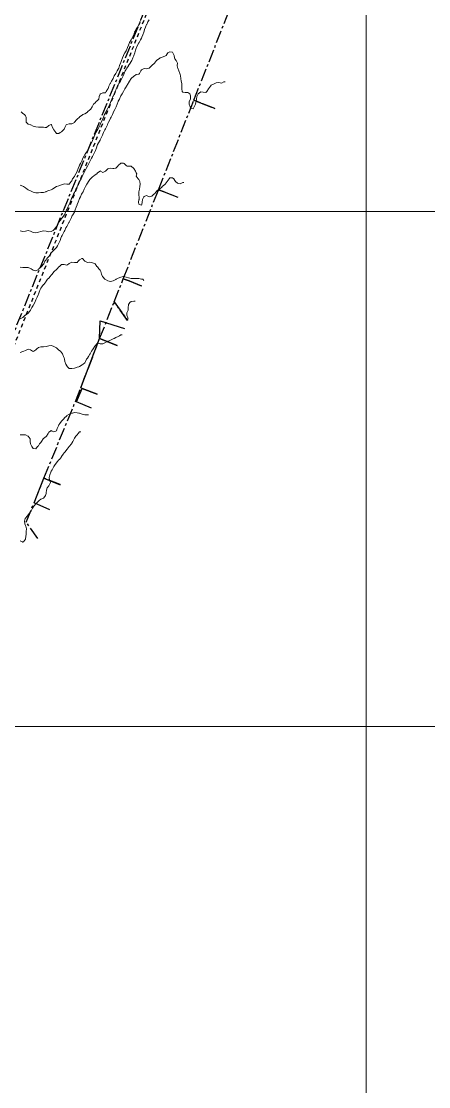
# Model space of a CAD drawing. Header units: centimetres. Extents: x 0 to 642158, y -847 to 649707.
# Drawn here: x 617699.9 to 617779, y 620517.4 to 620724.4 of the extents above; entities that cross this region are included whole.
import ezdxf

# ---------------------------------------------------------------- set-up
doc = ezdxf.new("R2010")
doc.units = ezdxf.units.CM
doc.header["$MEASUREMENT"] = 0
doc.linetypes.add('CENTERX2', pattern=[4, 2.5, -0.5, 0.5, -0.5])
doc.linetypes.add('JIS_02_0.7', pattern=[1.35, 0.75, -0.6])
for name, color, linetype, lineweight in [('MEV_grille', 254, 'Continuous', 9), ('WAL_parcellaire agricole', 7, 'JIS_02_0.7', 25), ('WAL_topographie 0.5', 253, 'Continuous', 20)]:
    doc.layers.add(name, color=color, linetype=linetype, lineweight=lineweight)
doc.layers.add('SPW_batiments', color=7, linetype='Continuous')
doc.layers.add('SPW_parcellaire cadastral', color=7, linetype='CENTERX2', lineweight=25, true_color=0xff0542)

# ---------------------------------------------------------------- blocks, each defined once
blk = doc.blocks.new('*U114')
at = {"layer": 'MEV_grille', "transparency": 33554687}
blk.add_lwpolyline([(-1338.46, 0), (1338.46, 0)], dxfattribs=at)
blk = doc.blocks.new('*U115')
at = {"layer": 'MEV_grille', "color": 0, "linetype": 'ByBlock', "lineweight": -2, "transparency": 16777216}
for p in [(0, -1700), (0, -1800)]:
    blk.add_blockref('*U114', p, dxfattribs=at)
blk = doc.blocks.new('*U112')
at = {"layer": 'MEV_grille', "transparency": 33554687}
blk.add_lwpolyline([(0, 1825.48), (0, -1825.48)], dxfattribs=at)
blk = doc.blocks.new('*U113')
at = {"layer": 'MEV_grille', "color": 0, "linetype": 'ByBlock', "lineweight": -2, "transparency": 16777216}
blk.add_blockref('*U112', (2400, 0), dxfattribs=at)

msp = doc.modelspace()

# ---------------------------------------------------------------- linework, layer by layer
at = {"layer": 'SPW_batiments'}
for points in [[(617718.56, 620661.35), (617715.14, 620662.71), (617715.23, 620666.17)], [(617715.23, 620666.17), (617719.93, 620664.68)], [(617714.68, 620651.9), (617711.75, 620653.02), (617711.46, 620653.13), (617715.14, 620662.71), (617718.56, 620661.35)], [(617713.57, 620649.22), (617710.64, 620650.43), (617711.75, 620653.02), (617714.68, 620651.9)], [(617705.46, 620629.47), (617702.41, 620630.83), (617704.33, 620635.63), (617707.45, 620634.31)]]:
    msp.add_lwpolyline(points, dxfattribs=at)
at = {"layer": 'SPW_parcellaire cadastral'}
for points in [[(617770.64, 620841.83), (617690.47, 620644.17), (617609.56, 620765.11), (617770.64, 620841.83)], [(617737.51, 620707.44), (617734.53, 620708.61), (617733.42, 620709.05), (617740.28, 620726.45)], [(617730.4, 620690.14), (617727.67, 620691.21), (617726.56, 620691.65), (617733.42, 620709.05), (617734.53, 620708.61), (617737.51, 620707.44)], [(617719.73, 620674.35), (617726.56, 620691.65), (617727.67, 620691.21), (617730.4, 620690.14)], [(617720.56, 620666.21), (617717.96, 620669.85), (617719.73, 620674.35)], [(617719.73, 620674.35), (617720.85, 620673.91), (617723.32, 620672.93)], [(617723.32, 620672.93), (617720.85, 620673.91), (617719.73, 620674.35)], [(617707.48, 620634.38), (617704.33, 620635.63), (617710.45, 620650.51), (617711.46, 620653.13), (617715.14, 620662.71), (617717.96, 620669.85), (617720.56, 620666.21)], [(617703.15, 620623.87), (617700.9, 620627.03), (617702.41, 620630.83), (617704.33, 620635.63), (617707.48, 620634.38)]]:
    msp.add_lwpolyline(points, dxfattribs=at)
at = {"layer": 'WAL_parcellaire agricole'}
msp.add_lwpolyline([(617772.18, 620842.38), (617757.77, 620807.58), (617745.68, 620779.68), (617692.31, 620645.85), (617690.29, 620646.27), (617686.49, 620651.67), (617641.55, 620719.63), (617630.55, 620736.63), (617613.16, 620764.69), (617767.87, 620840.98), (617772.18, 620842.38)], dxfattribs=at)
at = {"layer": 'WAL_topographie 0.5'}
for points in [[(617699.75, 620692.53), (617700.25, 620692.31), (617700.37, 620692.25), (617700.75, 620691.99), (617701.07, 620691.75), (617701.25, 620691.65), (617701.75, 620691.44), (617702.1, 620691.25), (617702.25, 620691.18), (617702.75, 620691.04), (617703.25, 620691.04), (617703.75, 620691.07), (617704.25, 620691.11), (617704.7, 620691.25), (617704.75, 620691.27), (617705.25, 620691.46), (617705.75, 620691.64), (617705.97, 620691.75), (617706.25, 620691.92), (617706.75, 620692.24), (617706.79, 620692.25), (617707.25, 620692.38), (617707.75, 620692.58), (617708.12, 620692.75), (617708.25, 620692.79), (617708.75, 620692.75), (617709.25, 620692.75), (617709.64, 620693.25), (617709.75, 620693.37), (617709.9, 620693.75), (617710.25, 620694.21), (617710.27, 620694.25), (617710.52, 620694.75), (617710.75, 620695.2), (617710.77, 620695.25), (617710.95, 620695.75), (617711.15, 620696.25), (617711.25, 620696.4), (617711.42, 620696.75), (617711.68, 620697.25), (617711.75, 620697.39), (617711.9, 620697.75), (617712.11, 620698.25), (617712.25, 620698.47), (617712.44, 620698.75), (617712.75, 620699.21), (617712.78, 620699.25), (617713.04, 620699.75), (617713.25, 620700.17), (617713.29, 620700.25), (617713.54, 620700.75), (617713.75, 620701.17), (617713.78, 620701.25), (617713.98, 620701.75), (617714.16, 620702.25), (617714.25, 620702.45), (617714.41, 620702.75), (617714.74, 620703.25), (617714.75, 620703.27), (617714.99, 620703.75), (617715.22, 620704.25), (617715.25, 620704.32), (617715.45, 620704.75), (617715.68, 620705.25), (617715.75, 620705.41), (617715.9, 620705.75), (617716.1, 620706.25), (617716.25, 620706.6), (617716.32, 620706.75), (617716.6, 620707.25), (617716.75, 620707.51), (617716.88, 620707.75), (617717.1, 620708.25), (617717.25, 620708.6), (617717.3, 620708.75), (617717.5, 620709.25), (617717.72, 620709.75), (617717.75, 620709.82), (617717.93, 620710.25), (617718.16, 620710.75), (617718.25, 620710.97), (617718.36, 620711.25), (617718.58, 620711.75), (617718.75, 620712.04), (617718.88, 620712.25), (617719.19, 620712.75), (617719.25, 620712.86), (617719.45, 620713.25), (617719.68, 620713.75), (617719.75, 620713.92), (617719.88, 620714.25), (617720.1, 620714.75), (617720.25, 620715), (617720.41, 620715.25), (617720.75, 620715.74), (617720.75, 620715.75), (617721.06, 620716.25), (617721.25, 620716.55), (617721.37, 620716.75), (617721.6, 620717.25), (617721.75, 620717.63), (617721.8, 620717.75), (617721.96, 620718.25), (617722.12, 620718.75), (617722.25, 620719.16), (617722.28, 620719.25), (617722.5, 620719.75), (617722.75, 620720.17), (617722.79, 620720.25), (617723.07, 620720.75), (617723.25, 620721.11), (617723.32, 620721.25), (617723.52, 620721.75), (617723.7, 620722.25), (617723.75, 620722.44), (617723.84, 620722.75), (617724.04, 620723.25), (617724.25, 620723.74), (617724.26, 620723.75), (617724.5, 620724.25), (617724.75, 620724.66)], [(617699.93, 620706.75), (617700.25, 620706.44), (617700.53, 620706.25), (617700.75, 620705.98), (617700.88, 620705.75), (617700.9, 620705.25), (617700.87, 620704.75), (617701.25, 620704.4), (617701.75, 620704.27), (617701.79, 620704.25), (617702.25, 620704.02), (617702.75, 620703.87), (617703.25, 620703.8), (617703.75, 620703.8), (617704.25, 620703.8), (617704.58, 620703.75), (617704.75, 620703.73), (617704.8, 620703.75), (617705.25, 620704.13), (617705.55, 620704.25), (617705.75, 620704.29), (617705.79, 620704.25), (617706.02, 620703.75), (617706.25, 620703.25), (617706.25, 620703.25), (617706.64, 620702.75), (617706.75, 620702.54), (617707.25, 620702.56), (617707.49, 620702.75), (617707.75, 620702.88), (617708.14, 620703.25), (617708.25, 620703.43), (617708.39, 620703.75), (617708.66, 620704.25), (617708.75, 620704.34), (617709.25, 620704.44), (617709.75, 620704.44), (617710.25, 620704.69), (617710.29, 620704.75), (617710.66, 620705.25), (617710.75, 620705.35), (617711.21, 620705.75), (617711.25, 620705.79), (617711.75, 620706.15), (617711.9, 620706.25), (617712.25, 620706.41), (617712.75, 620706.74), (617712.76, 620706.75), (617713.25, 620707.17), (617713.37, 620707.25), (617713.71, 620707.75), (617713.75, 620707.88), (617713.97, 620708.25), (617714.25, 620708.5), (617714.48, 620708.75), (617714.75, 620708.98), (617714.95, 620709.25), (617715.05, 620709.75), (617715.25, 620710.22), (617715.28, 620710.25), (617715.75, 620710.45), (617716.25, 620710.47), (617716.42, 620710.75), (617716.75, 620711.22), (617716.76, 620711.25), (617716.9, 620711.75), (617717.15, 620712.25), (617717.25, 620712.35), (617717.44, 620712.75), (617717.75, 620713.23), (617717.76, 620713.25), (617717.97, 620713.75), (617718.25, 620714.23), (617718.26, 620714.25), (617718.52, 620714.75), (617718.75, 620715.06), (617718.85, 620715.25), (617719, 620715.75), (617719.19, 620716.25), (617719.25, 620716.36), (617719.4, 620716.75), (617719.57, 620717.25), (617719.74, 620717.75), (617719.75, 620717.77), (617720.01, 620718.25), (617720.25, 620718.61), (617720.32, 620718.75), (617720.51, 620719.25), (617720.75, 620719.73), (617720.76, 620719.75), (617720.94, 620720.25), (617721.24, 620720.75), (617721.25, 620720.77), (617721.53, 620721.25), (617721.75, 620721.72), (617721.76, 620721.75), (617721.92, 620722.25), (617722.19, 620722.75), (617722.25, 620722.83), (617722.5, 620723.25), (617722.75, 620723.68), (617722.78, 620723.75), (617722.96, 620724.25), (617723.18, 620724.75)], [(617699.75, 620683.63), (617700.25, 620683.52), (617700.75, 620683.62), (617701.25, 620683.69), (617701.75, 620683.58), (617702.25, 620683.33), (617702.75, 620683.26), (617703.25, 620683.39), (617703.75, 620683.55), (617704.25, 620683.63), (617704.75, 620683.6), (617705.25, 620683.47), (617705.75, 620683.5), (617706.09, 620683.75), (617706.25, 620683.85), (617706.58, 620684.25), (617706.75, 620684.49), (617706.88, 620684.75), (617707.17, 620685.25), (617707.25, 620685.35), (617707.52, 620685.75), (617707.75, 620686.02), (617707.93, 620686.25), (617708.25, 620686.67), (617708.29, 620686.75), (617708.49, 620687.25), (617708.71, 620687.75), (617708.75, 620687.82), (617708.96, 620688.25), (617709.2, 620688.75), (617709.25, 620688.84), (617709.43, 620689.25), (617709.59, 620689.75), (617709.75, 620690.16), (617709.78, 620690.25), (617710.06, 620690.75), (617710.25, 620691.11), (617710.32, 620691.25), (617710.55, 620691.75), (617710.75, 620692.17), (617710.79, 620692.25), (617711.01, 620692.75), (617711.25, 620693.22), (617711.26, 620693.25), (617711.53, 620693.75), (617711.75, 620694.2), (617711.77, 620694.25), (617712, 620694.75), (617712.25, 620695.25), (617712.25, 620695.25), (617712.51, 620695.75), (617712.75, 620696.2), (617712.78, 620696.25), (617713.05, 620696.75), (617713.25, 620697.13), (617713.31, 620697.25), (617713.57, 620697.75), (617713.75, 620698.1), (617713.83, 620698.25), (617714.07, 620698.75), (617714.25, 620699.11), (617714.32, 620699.25), (617714.52, 620699.75), (617714.68, 620700.25), (617714.75, 620700.41), (617714.94, 620700.75), (617715.22, 620701.25), (617715.25, 620701.32), (617715.45, 620701.75), (617715.66, 620702.25), (617715.75, 620702.45), (617715.91, 620702.75), (617716.14, 620703.25), (617716.25, 620703.48), (617716.41, 620703.75), (617716.64, 620704.25), (617716.75, 620704.5), (617716.88, 620704.75), (617717.13, 620705.25), (617717.25, 620705.53), (617717.37, 620705.75), (617717.6, 620706.25), (617717.75, 620706.59), (617717.84, 620706.75), (617718.1, 620707.25), (617718.25, 620707.64), (617718.31, 620707.75), (617718.53, 620708.25), (617718.72, 620708.75), (617718.75, 620708.82), (617718.99, 620709.25), (617719.21, 620709.75), (617719.25, 620709.86), (617719.49, 620710.25), (617719.75, 620710.7), (617719.78, 620710.75), (617720.05, 620711.25), (617720.25, 620711.61), (617720.35, 620711.75), (617720.67, 620712.25), (617720.75, 620712.43), (617720.95, 620712.75), (617721.24, 620713.25), (617721.25, 620713.27), (617721.75, 620713.7), (617721.87, 620713.75), (617722.25, 620714.01), (617722.75, 620714.11), (617722.88, 620714.25), (617723.15, 620714.75), (617723.25, 620714.93), (617723.75, 620715.2), (617724.25, 620715.14), (617724.75, 620715.25), (617724.75, 620715.25), (617725.23, 620715.75), (617725.25, 620715.78), (617725.75, 620716.22), (617725.79, 620716.25), (617726.17, 620716.75), (617726.25, 620716.83), (617726.75, 620717.16), (617726.9, 620717.25), (617727.25, 620717.41), (617727.75, 620717.56), (617728.06, 620717.75), (617728.25, 620718.06), (617728.37, 620718.25), (617728.75, 620718.44), (617729.25, 620718.35), (617729.36, 620718.25), (617729.62, 620717.75), (617729.66, 620717.25), (617729.75, 620717.07), (617729.96, 620716.75), (617730.23, 620716.25), (617730.16, 620715.75), (617730.25, 620715.36), (617730.28, 620715.25), (617730.53, 620714.75), (617730.68, 620714.25), (617730.75, 620714.02), (617730.81, 620713.75), (617730.91, 620713.25), (617730.97, 620712.75), (617731.05, 620712.25), (617731.08, 620711.75), (617731.05, 620711.25), (617731.14, 620710.75), (617731.25, 620710.61), (617731.75, 620710.5), (617732.25, 620710.52), (617732.63, 620710.25), (617732.75, 620709.9), (617732.79, 620709.75), (617732.75, 620709.38), (617732.74, 620709.25), (617732.51, 620708.75), (617732.51, 620708.25), (617732.7, 620707.75), (617732.75, 620707.5), (617733.25, 620707.34), (617733.49, 620707.75), (617733.72, 620708.25), (617733.75, 620708.32), (617733.84, 620708.75), (617733.9, 620709.25), (617733.98, 620709.75), (617734.24, 620710.25), (617734.25, 620710.27), (617734.75, 620710.63), (617735.25, 620710.57), (617735.75, 620710.52), (617735.94, 620710.75), (617736.24, 620711.25), (617736.25, 620711.27), (617736.61, 620711.75), (617736.75, 620711.94), (617737.25, 620712.16), (617737.46, 620712.25), (617737.75, 620712.4), (617738.25, 620712.48), (617738.75, 620712.34), (617739.25, 620712.63), (617739.5, 620712.63)], [(617699.75, 620676.59), (617700.25, 620676.54), (617700.75, 620676.54), (617701.25, 620676.51), (617701.75, 620676.31), (617701.86, 620676.25), (617702.25, 620676.04), (617702.75, 620675.89), (617703.25, 620676.13), (617703.36, 620676.25), (617703.75, 620676.59), (617703.89, 620676.75), (617704.25, 620677.2), (617704.28, 620677.25), (617704.53, 620677.75), (617704.75, 620678.05), (617704.91, 620678.25), (617705.25, 620678.66), (617705.33, 620678.75), (617705.65, 620679.25), (617705.75, 620679.39), (617706.1, 620679.75), (617706.25, 620679.88), (617706.6, 620680.25), (617706.75, 620680.44), (617706.94, 620680.75), (617707.24, 620681.25), (617707.25, 620681.26), (617707.45, 620681.75), (617707.62, 620682.25), (617707.75, 620682.53), (617707.85, 620682.75), (617708.11, 620683.25), (617708.25, 620683.52), (617708.36, 620683.75), (617708.59, 620684.25), (617708.75, 620684.51), (617708.9, 620684.75), (617709.19, 620685.25), (617709.25, 620685.37), (617709.45, 620685.75), (617709.65, 620686.25), (617709.75, 620686.49), (617709.92, 620686.75), (617710.24, 620687.25), (617710.25, 620687.27), (617710.4, 620687.75), (617710.57, 620688.25), (617710.75, 620688.71), (617710.77, 620688.75), (617710.98, 620689.25), (617711.17, 620689.75), (617711.25, 620689.96), (617711.4, 620690.25), (617711.63, 620690.75), (617711.75, 620690.98), (617711.92, 620691.25), (617712.15, 620691.75), (617712.25, 620692.01), (617712.39, 620692.25), (617712.66, 620692.75), (617712.75, 620692.93), (617712.97, 620693.25), (617713.25, 620693.63), (617713.37, 620693.75), (617713.75, 620694.13), (617713.93, 620694.25), (617714.25, 620694.55), (617714.57, 620694.75), (617714.75, 620694.92), (617715.23, 620695.25), (617715.25, 620695.28), (617715.29, 620695.25), (617715.75, 620695), (617716.25, 620695.25), (617716.25, 620695.25), (617716.75, 620695.72), (617716.89, 620695.75), (617717.25, 620695.86), (617717.67, 620695.75), (617717.75, 620695.74), (617717.88, 620695.75), (617718.25, 620695.82), (617718.65, 620696.25), (617718.75, 620696.37), (617719.19, 620696.75), (617719.25, 620696.79), (617719.75, 620696.82), (617719.88, 620696.75), (617720.25, 620696.34), (617720.45, 620696.25), (617720.75, 620696.2), (617721.25, 620696.23), (617721.75, 620695.78), (617721.77, 620695.75), (617722.11, 620695.25), (617722.25, 620694.95), (617722.32, 620694.75), (617722.25, 620694.25), (617722.63, 620693.75), (617722.75, 620693.64), (617722.95, 620693.25), (617722.98, 620692.75), (617722.96, 620692.25), (617722.86, 620691.75), (617722.75, 620691.25), (617722.75, 620691.25), (617722.73, 620690.75), (617722.75, 620690.55), (617722.82, 620690.25), (617722.8, 620689.75), (617722.75, 620689.68), (617722.7, 620689.25), (617722.75, 620688.82), (617722.85, 620688.75), (617723.25, 620688.64), (617723.31, 620688.75), (617723.4, 620689.25), (617723.45, 620689.75), (617723.7, 620690.25), (617723.75, 620690.3), (617724.25, 620690.49), (617724.75, 620690.25), (617725.25, 620690.38), (617725.67, 620690.75), (617725.75, 620690.82), (617726.07, 620691.25), (617726.25, 620691.41), (617726.75, 620691.73), (617726.77, 620691.75), (617727.25, 620692.2), (617727.28, 620692.25), (617727.75, 620692.65), (617727.86, 620692.75), (617728.25, 620693.25), (617728.25, 620693.25), (617728.6, 620693.75), (617728.75, 620693.92), (617729.25, 620693.94), (617729.5, 620693.75), (617729.75, 620693.42), (617729.84, 620693.25), (617730.25, 620692.92), (617730.75, 620692.8), (617731.25, 620693.06), (617731.5, 620693.06)], [(617699.75, 620666.55), (617700.14, 620666.75), (617700.25, 620666.8), (617700.69, 620667.25), (617700.75, 620667.29), (617701.25, 620667.68), (617701.32, 620667.75), (617701.74, 620668.25), (617701.75, 620668.26), (617702.01, 620668.75), (617702.25, 620669.17), (617702.29, 620669.25), (617702.54, 620669.75), (617702.75, 620670.23), (617702.76, 620670.25), (617702.99, 620670.75), (617703.2, 620671.25), (617703.25, 620671.38), (617703.39, 620671.75), (617703.6, 620672.25), (617703.75, 620672.52), (617703.91, 620672.75), (617704.25, 620673.22), (617704.28, 620673.25), (617704.68, 620673.75), (617704.75, 620673.86), (617705.05, 620674.25), (617705.25, 620674.48), (617705.55, 620674.75), (617705.75, 620675.03), (617705.92, 620675.25), (617706.25, 620675.71), (617706.3, 620675.75), (617706.75, 620676.13), (617706.9, 620676.25), (617707.25, 620676.66), (617707.37, 620676.75), (617707.75, 620677.11), (617708.25, 620677.09), (617708.75, 620677.01), (617709.15, 620677.25), (617709.25, 620677.3), (617709.75, 620677.54), (617710.25, 620677.47), (617710.75, 620677.52), (617710.94, 620677.75), (617711.25, 620678.01), (617711.67, 620678.25), (617711.75, 620678.28), (617711.81, 620678.25), (617712.25, 620677.75), (617712.25, 620677.75), (617712.75, 620677.49), (617713.25, 620677.55), (617713.75, 620677.44), (617714.25, 620677.25), (617714.25, 620677.25), (617714.62, 620676.75), (617714.75, 620676.69), (617715, 620676.25), (617715.25, 620676.04), (617715.39, 620675.75), (617715.5, 620675.25), (617715.72, 620674.75), (617715.75, 620674.72), (617716.17, 620674.25), (617716.25, 620674.2), (617716.75, 620673.94), (617717.25, 620673.8), (617717.75, 620673.92), (617718.25, 620674.2), (617718.33, 620674.25), (617718.75, 620674.46), (617719.25, 620674.67), (617719.7, 620674.75), (617719.75, 620674.76), (617719.79, 620674.75), (617720.25, 620674.68), (617720.75, 620674.54), (617721.25, 620674.42), (617721.75, 620674.37), (617722.25, 620674.39), (617722.75, 620674.41), (617723.25, 620674.25), (617723.25, 620674.25), (617723.5, 620674.24), (617723.74, 620674)], [(617720.68, 620666.5), (617720.63, 620666.75), (617720.44, 620667.25), (617720.43, 620667.75), (617720.66, 620668.25), (617720.68, 620668.75), (617720.72, 620669.25), (617720.75, 620669.32), (617721.02, 620669.75), (617721.25, 620669.9), (617721.75, 620669.98), (617722, 620669.98)], [(617699.75, 620660.02), (617700.25, 620660.18), (617700.4, 620660.25), (617700.75, 620660.43), (617701.25, 620660.65), (617701.75, 620660.52), (617702.12, 620660.25), (617702.25, 620660.18), (617702.38, 620660.25), (617702.75, 620660.54), (617702.95, 620660.75), (617703.25, 620661.01), (617703.75, 620661.1), (617704.25, 620661.12), (617704.75, 620661.17), (617705.03, 620661.25), (617705.25, 620661.31), (617705.75, 620661.39), (617706.12, 620661.25), (617706.25, 620661.21), (617706.75, 620660.92), (617706.97, 620660.75), (617707.25, 620660.44), (617707.52, 620660.25), (617707.75, 620660.04), (617707.91, 620659.75), (617708.12, 620659.25), (617708.25, 620658.98), (617708.34, 620658.75), (617708.38, 620658.25), (617708.59, 620657.75), (617708.75, 620657.42), (617708.88, 620657.25), (617709.25, 620656.91), (617709.75, 620656.9), (617710.25, 620656.97), (617710.75, 620657.18), (617711.12, 620657.25), (617711.25, 620657.28), (617711.75, 620657.6), (617711.91, 620657.75), (617712.25, 620658.02), (617712.38, 620658.25), (617712.58, 620658.75), (617712.75, 620658.94), (617712.95, 620659.25), (617713.25, 620659.71), (617713.28, 620659.75), (617713.58, 620660.25), (617713.75, 620660.56), (617713.88, 620660.75), (617714.2, 620661.25), (617714.25, 620661.33), (617714.65, 620661.75), (617714.75, 620661.85), (617715.07, 620661.75), (617715.25, 620661.67), (617715.75, 620661.69), (617715.89, 620661.75), (617716.25, 620661.95), (617716.75, 620662.19), (617716.88, 620662.25), (617717.25, 620662.44), (617717.75, 620662.66), (617717.97, 620662.75), (617718.25, 620662.91), (617718.75, 620663.15), (617718.97, 620663.25), (617719.25, 620663.42), (617719.5, 620663.42)], [(617699.75, 620644), (617700.25, 620644), (617700.75, 620644.01), (617701.2, 620643.75), (617701.25, 620643.73), (617701.64, 620643.25), (617701.67, 620642.75), (617701.75, 620642.25), (617701.75, 620642.25), (617702.01, 620641.75), (617702.25, 620641.35), (617702.75, 620641.28), (617703.11, 620641.75), (617703.25, 620641.9), (617703.5, 620642.25), (617703.75, 620642.56), (617703.87, 620642.75), (617704.21, 620643.25), (617704.25, 620643.29), (617704.75, 620643.7), (617704.82, 620643.75), (617705.12, 620644.25), (617705.25, 620644.51), (617705.61, 620644.75), (617705.75, 620644.85), (617705.94, 620644.75), (617706.25, 620644.63), (617706.61, 620644.75), (617706.75, 620644.83), (617706.93, 620645.25), (617707.13, 620645.75), (617707.25, 620645.94), (617707.4, 620646.25), (617707.75, 620646.66), (617707.81, 620646.75), (617708.25, 620647.22), (617708.28, 620647.25), (617708.75, 620647.72), (617708.79, 620647.75), (617709.25, 620648.05), (617709.75, 620648.22), (617709.87, 620648.25), (617710.25, 620648.33), (617710.75, 620648.31), (617711.07, 620648.25), (617711.25, 620648.21), (617711.75, 620648.03), (617712.25, 620647.9), (617712.75, 620647.89), (617713, 620647.89)], [(617699.75, 620623.44), (617700.15, 620623.25), (617700.25, 620623.2), (617700.36, 620623.25), (617700.73, 620623.75), (617700.75, 620623.83), (617700.8, 620624.25), (617700.86, 620624.75), (617700.91, 620625.25), (617700.92, 620625.75), (617700.84, 620626.25), (617700.75, 620626.43), (617700.62, 620626.75), (617700.57, 620627.25), (617700.71, 620627.75), (617700.75, 620627.83), (617701.06, 620628.25), (617701.25, 620628.51), (617701.48, 620628.75), (617701.75, 620629.08), (617701.85, 620629.25), (617702.11, 620629.75), (617702.25, 620629.96), (617702.41, 620630.25), (617702.75, 620630.6), (617702.89, 620630.75), (617703.25, 620631.12), (617703.41, 620631.25), (617703.75, 620631.54), (617704.25, 620631.72), (617704.3, 620631.75), (617704.66, 620632.25), (617704.75, 620632.64), (617704.77, 620632.75), (617704.83, 620633.25), (617704.98, 620633.75), (617705.25, 620634.13), (617705.34, 620634.25), (617705.59, 620634.75), (617705.41, 620635.25), (617705.34, 620635.75), (617705.47, 620636.25), (617705.65, 620636.75), (617705.75, 620636.97), (617705.9, 620637.25), (617706.19, 620637.75), (617706.25, 620637.85), (617706.49, 620638.25), (617706.75, 620638.61), (617706.87, 620638.75), (617707.25, 620639.16), (617707.34, 620639.25), (617707.72, 620639.75), (617707.75, 620639.79), (617708.06, 620640.25), (617708.25, 620640.5), (617708.45, 620640.75), (617708.75, 620641.14), (617708.83, 620641.25), (617709.22, 620641.75), (617709.25, 620641.78), (617709.65, 620642.25), (617709.75, 620642.37), (617709.95, 620642.75), (617710.17, 620643.25), (617710.25, 620643.38), (617710.51, 620643.75), (617710.75, 620644.01), (617710.96, 620644.25), (617711.25, 620644.61), (617711.5, 620644.61)]]:
    msp.add_lwpolyline(points, dxfattribs=at)

# ---------------------------------------------------------------- block references
at = {"layer": 'MEV_grille', "transparency": 33554687}
for name, p in [('*U113', (615366.81, 620593.64)), ('*U115', (616669.48, 622387.38))]:
    msp.add_blockref(name, p, dxfattribs=at)

doc.saveas('drawing.dxf')
